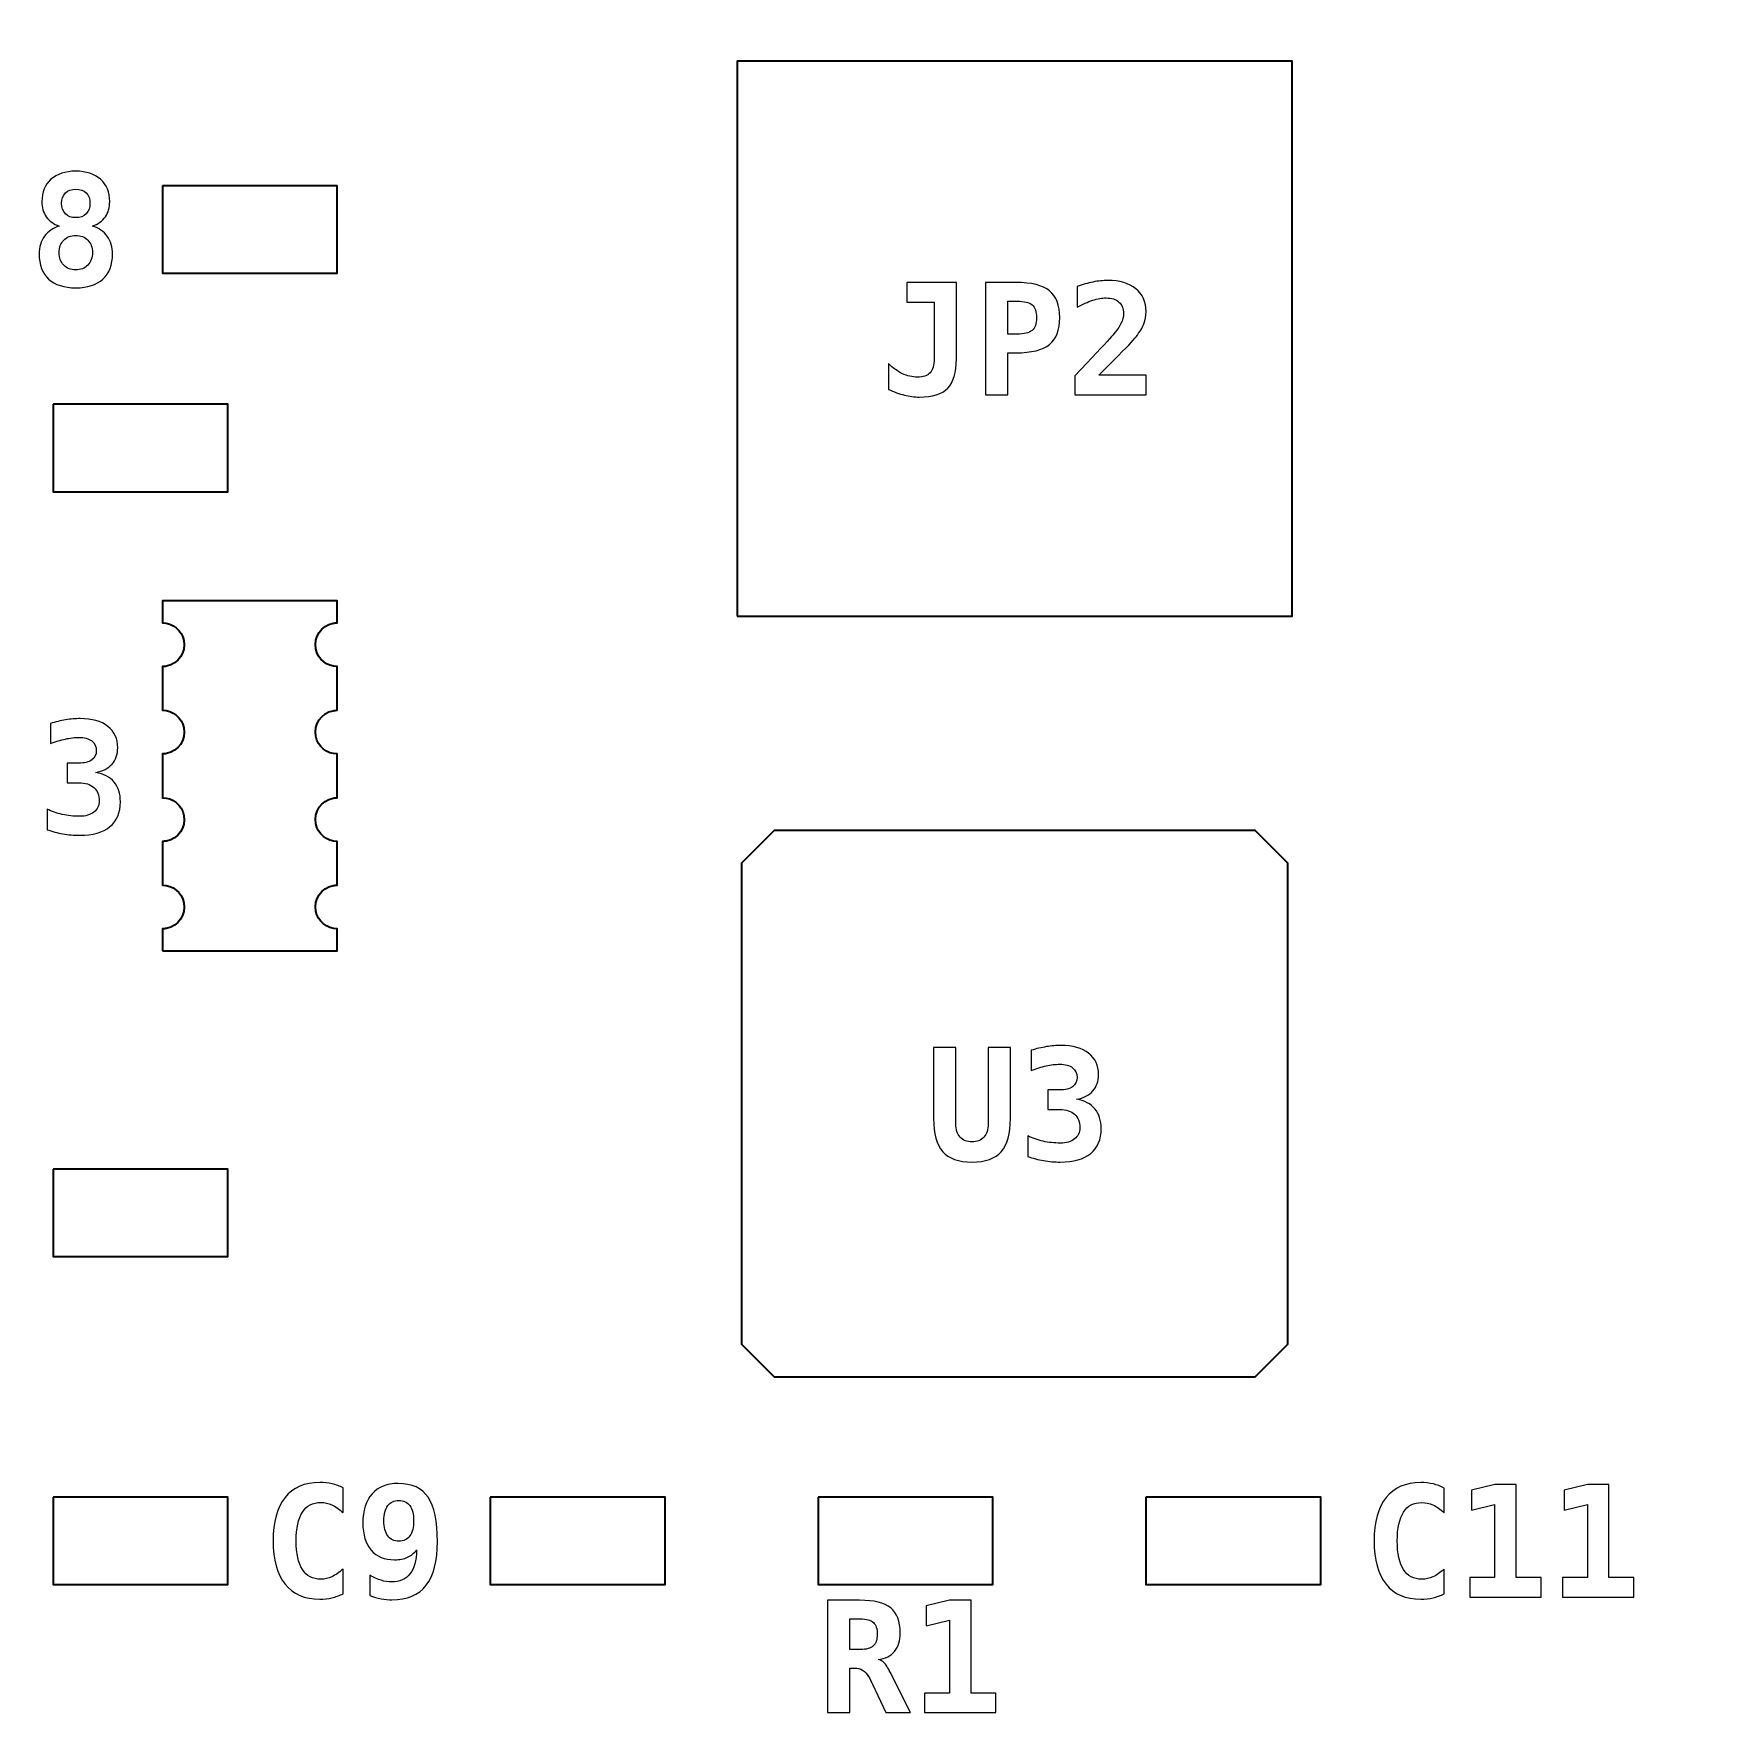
# Model space of a CAD drawing. Header units: centimetres. Extents: x -14.31 to -6.69, y -17.55 to -12.15.
# Drawn here: x -12.505 to -10.959, y -14.664 to -13.122 of the extents above; entities that cross this region are included whole.
import ezdxf

# ---------------------------------------------------------------- set-up
doc = ezdxf.new("R2010")
doc.units = ezdxf.units.CM
doc.header["$MEASUREMENT"] = 0
doc.layers.add('Layer 1', color=7, linetype='Continuous')

msp = doc.modelspace()

# ---------------------------------------------------------------- linework, layer by layer
at = {"layer": 'Layer 1', "color": 7, "lineweight": 35}
msp.add_lwpolyline([(-11.8617, -13.65547), (-11.3537, -13.65547), (-11.3537, -13.14747), (-11.8617, -13.14747), (-11.8617, -13.65547)], close=True, dxfattribs=at)
for points, knots in [([(-13.60478, -12.19155), (-13.60478, -12.19155), (-13.60478, -17.54618), (-13.60478, -17.54618), (-13.60478, -17.54618), (-13.60478, -17.54618), (-7.00326, -17.54618), (-7.00326, -17.54618), (-7.00326, -17.54618), (-7.00326, -17.54618), (-6.91925, -17.25396), (-6.91925, -17.25396), (-6.91925, -17.25396), (-6.91925, -17.25396), (-6.69233, -17.01606), (-6.69233, -17.01606), (-6.69233, -17.01606), (-6.69233, -17.01606), (-6.69233, -13.6785), (-6.69233, -13.6785), (-6.69233, -13.6785), (-6.69233, -13.6785), (-6.91782, -13.42932), (-6.91782, -13.42932), (-6.91782, -13.42932), (-6.91782, -13.42932), (-6.91782, -12.15382), (-6.91782, -12.15382), (-6.91782, -12.15382), (-6.91782, -12.15382), (-13.60478, -12.19155), (-13.60478, -12.19155)], [0, 0, 0, 0, 0.125, 0.125, 0.125, 0.125, 0.25, 0.25, 0.25, 0.25, 0.375, 0.375, 0.375, 0.375, 0.5, 0.5, 0.5, 0.5, 0.625, 0.625, 0.625, 0.625, 0.75, 0.75, 0.75, 0.75, 0.875, 0.875, 0.875, 0.875, 1, 1, 1, 1]), ([(-12.38767, -13.26148), (-12.38767, -13.26148), (-12.22767, -13.26148), (-12.22767, -13.26148), (-12.22767, -13.26148), (-12.22767, -13.26148), (-12.22767, -13.34148), (-12.22767, -13.34148), (-12.22767, -13.34148), (-12.22767, -13.34148), (-12.38767, -13.34148), (-12.38767, -13.34148), (-12.38767, -13.34148), (-12.38767, -13.34148), (-12.38767, -13.26148), (-12.38767, -13.26148)], [0, 0, 0, 0, 0.25, 0.25, 0.25, 0.25, 0.5, 0.5, 0.5, 0.5, 0.75, 0.75, 0.75, 0.75, 1, 1, 1, 1]), ([(-12.48767, -13.46144), (-12.48767, -13.46144), (-12.32767, -13.46144), (-12.32767, -13.46144), (-12.32767, -13.46144), (-12.32767, -13.46144), (-12.32767, -13.54144), (-12.32767, -13.54144), (-12.32767, -13.54144), (-12.32767, -13.54144), (-12.48767, -13.54144), (-12.48767, -13.54144), (-12.48767, -13.54144), (-12.48767, -13.54144), (-12.48767, -13.46144), (-12.48767, -13.46144)], [0, 0, 0, 0, 0.25, 0.25, 0.25, 0.25, 0.5, 0.5, 0.5, 0.5, 0.75, 0.75, 0.75, 0.75, 1, 1, 1, 1]), ([(-11.38767, -14.35144), (-11.38767, -14.35144), (-11.82767, -14.35144), (-11.82767, -14.35144), (-11.82767, -14.35144), (-11.82767, -14.35144), (-11.85767, -14.32144), (-11.85767, -14.32144), (-11.85767, -14.32144), (-11.85767, -14.32144), (-11.85767, -13.88144), (-11.85767, -13.88144), (-11.85767, -13.88144), (-11.85767, -13.88144), (-11.82767, -13.85144), (-11.82767, -13.85144), (-11.82767, -13.85144), (-11.82767, -13.85144), (-11.38767, -13.85144), (-11.38767, -13.85144), (-11.38767, -13.85144), (-11.38767, -13.85144), (-11.35767, -13.88144), (-11.35767, -13.88144), (-11.35767, -13.88144), (-11.35767, -13.88144), (-11.35767, -14.32144), (-11.35767, -14.32144), (-11.35767, -14.32144), (-11.35767, -14.32144), (-11.38767, -14.35144), (-11.38767, -14.35144)], [0, 0, 0, 0, 0.125, 0.125, 0.125, 0.125, 0.25, 0.25, 0.25, 0.25, 0.375, 0.375, 0.375, 0.375, 0.5, 0.5, 0.5, 0.5, 0.625, 0.625, 0.625, 0.625, 0.75, 0.75, 0.75, 0.75, 0.875, 0.875, 0.875, 0.875, 1, 1, 1, 1]), ([(-12.48767, -14.16144), (-12.48767, -14.16144), (-12.32767, -14.16144), (-12.32767, -14.16144), (-12.32767, -14.16144), (-12.32767, -14.16144), (-12.32767, -14.24144), (-12.32767, -14.24144), (-12.32767, -14.24144), (-12.32767, -14.24144), (-12.48767, -14.24144), (-12.48767, -14.24144), (-12.48767, -14.24144), (-12.48767, -14.24144), (-12.48767, -14.16144), (-12.48767, -14.16144)], [0, 0, 0, 0, 0.25, 0.25, 0.25, 0.25, 0.5, 0.5, 0.5, 0.5, 0.75, 0.75, 0.75, 0.75, 1, 1, 1, 1]), ([(-12.48767, -14.46148), (-12.48767, -14.46148), (-12.32767, -14.46148), (-12.32767, -14.46148), (-12.32767, -14.46148), (-12.32767, -14.46148), (-12.32767, -14.54148), (-12.32767, -14.54148), (-12.32767, -14.54148), (-12.32767, -14.54148), (-12.48767, -14.54148), (-12.48767, -14.54148), (-12.48767, -14.54148), (-12.48767, -14.54148), (-12.48767, -14.46148), (-12.48767, -14.46148)], [0, 0, 0, 0, 0.25, 0.25, 0.25, 0.25, 0.5, 0.5, 0.5, 0.5, 0.75, 0.75, 0.75, 0.75, 1, 1, 1, 1]), ([(-12.08767, -14.46148), (-12.08767, -14.46148), (-11.92767, -14.46148), (-11.92767, -14.46148), (-11.92767, -14.46148), (-11.92767, -14.46148), (-11.92767, -14.54148), (-11.92767, -14.54148), (-11.92767, -14.54148), (-11.92767, -14.54148), (-12.08767, -14.54148), (-12.08767, -14.54148), (-12.08767, -14.54148), (-12.08767, -14.54148), (-12.08767, -14.46148), (-12.08767, -14.46148)], [0, 0, 0, 0, 0.25, 0.25, 0.25, 0.25, 0.5, 0.5, 0.5, 0.5, 0.75, 0.75, 0.75, 0.75, 1, 1, 1, 1]), ([(-11.78767, -14.46144), (-11.78767, -14.46144), (-11.62767, -14.46144), (-11.62767, -14.46144), (-11.62767, -14.46144), (-11.62767, -14.46144), (-11.62767, -14.54144), (-11.62767, -14.54144), (-11.62767, -14.54144), (-11.62767, -14.54144), (-11.78767, -14.54144), (-11.78767, -14.54144), (-11.78767, -14.54144), (-11.78767, -14.54144), (-11.78767, -14.46144), (-11.78767, -14.46144)], [0, 0, 0, 0, 0.25, 0.25, 0.25, 0.25, 0.5, 0.5, 0.5, 0.5, 0.75, 0.75, 0.75, 0.75, 1, 1, 1, 1]), ([(-11.48767, -14.46148), (-11.48767, -14.46148), (-11.32767, -14.46148), (-11.32767, -14.46148), (-11.32767, -14.46148), (-11.32767, -14.46148), (-11.32767, -14.54148), (-11.32767, -14.54148), (-11.32767, -14.54148), (-11.32767, -14.54148), (-11.48767, -14.54148), (-11.48767, -14.54148), (-11.48767, -14.54148), (-11.48767, -14.54148), (-11.48767, -14.46148), (-11.48767, -14.46148)], [0, 0, 0, 0, 0.25, 0.25, 0.25, 0.25, 0.5, 0.5, 0.5, 0.5, 0.75, 0.75, 0.75, 0.75, 1, 1, 1, 1])]:
    msp.add_open_spline(points, degree=3, knots=knots, dxfattribs=at)
at = {"layer": 'Layer 1', "color": 250}
for points, knots in [([(-12.48199, -13.29833), (-12.48719, -13.29655), (-12.49114, -13.29372), (-12.49384, -13.28989), (-12.49384, -13.28989), (-12.49655, -13.28606), (-12.49791, -13.28138), (-12.49791, -13.2758), (-12.49791, -13.2758), (-12.49791, -13.26727), (-12.49513, -13.26052), (-12.48956, -13.25555), (-12.48956, -13.25555), (-12.48401, -13.25059), (-12.47646, -13.24812), (-12.46689, -13.24812), (-12.46689, -13.24812), (-12.45729, -13.24812), (-12.44972, -13.25059), (-12.44417, -13.25555), (-12.44417, -13.25555), (-12.4386, -13.26052), (-12.43582, -13.26727), (-12.43582, -13.2758), (-12.43582, -13.2758), (-12.43582, -13.28133), (-12.43716, -13.28599), (-12.43982, -13.28982), (-12.43982, -13.28982), (-12.44248, -13.29365), (-12.44636, -13.2965), (-12.45146, -13.29833), (-12.45146, -13.29833), (-12.44577, -13.30007), (-12.44132, -13.3032), (-12.4381, -13.30772), (-12.4381, -13.30772), (-12.43488, -13.31221), (-12.43328, -13.31762), (-12.43328, -13.3239), (-12.43328, -13.3239), (-12.43328, -13.33378), (-12.4362, -13.34142), (-12.44203, -13.34678), (-12.44203, -13.34678), (-12.44786, -13.35217), (-12.45617, -13.35485), (-12.46689, -13.35485), (-12.46689, -13.35485), (-12.47759, -13.35485), (-12.48587, -13.35217), (-12.4917, -13.34678), (-12.4917, -13.34678), (-12.49753, -13.34142), (-12.50045, -13.33378), (-12.50045, -13.3239), (-12.50045, -13.3239), (-12.50045, -13.31757), (-12.49883, -13.31214), (-12.49556, -13.30765), (-12.49556, -13.30765), (-12.49229, -13.30313), (-12.48777, -13.30003), (-12.48199, -13.29833)], [0, 0, 0, 0, 0.0625, 0.0625, 0.0625, 0.0625, 0.125, 0.125, 0.125, 0.125, 0.1875, 0.1875, 0.1875, 0.1875, 0.25, 0.25, 0.25, 0.25, 0.3125, 0.3125, 0.3125, 0.3125, 0.375, 0.375, 0.375, 0.375, 0.4375, 0.4375, 0.4375, 0.4375, 0.5, 0.5, 0.5, 0.5, 0.5625, 0.5625, 0.5625, 0.5625, 0.625, 0.625, 0.625, 0.625, 0.6875, 0.6875, 0.6875, 0.6875, 0.75, 0.75, 0.75, 0.75, 0.8125, 0.8125, 0.8125, 0.8125, 0.875, 0.875, 0.875, 0.875, 0.9375, 0.9375, 0.9375, 0.9375, 1, 1, 1, 1]), ([(-12.47985, -13.27747), (-12.47985, -13.2815), (-12.4787, -13.28472), (-12.47637, -13.28707), (-12.47637, -13.28707), (-12.47406, -13.28944), (-12.47089, -13.29062), (-12.46689, -13.29062), (-12.46689, -13.29062), (-12.46287, -13.29062), (-12.45967, -13.28944), (-12.45736, -13.28707), (-12.45736, -13.28707), (-12.45504, -13.28472), (-12.45388, -13.2815), (-12.45388, -13.27747), (-12.45388, -13.27747), (-12.45388, -13.27348), (-12.45504, -13.27032), (-12.45736, -13.268), (-12.45736, -13.268), (-12.45967, -13.26567), (-12.46287, -13.26452), (-12.46689, -13.26452), (-12.46689, -13.26452), (-12.47084, -13.26452), (-12.47399, -13.26569), (-12.47634, -13.26802), (-12.47634, -13.26802), (-12.47867, -13.27037), (-12.47985, -13.27352), (-12.47985, -13.27747)], [0, 0, 0, 0, 0.125, 0.125, 0.125, 0.125, 0.25, 0.25, 0.25, 0.25, 0.375, 0.375, 0.375, 0.375, 0.5, 0.5, 0.5, 0.5, 0.625, 0.625, 0.625, 0.625, 0.75, 0.75, 0.75, 0.75, 0.875, 0.875, 0.875, 0.875, 1, 1, 1, 1]), ([(-12.46689, -13.30694), (-12.47145, -13.30694), (-12.47512, -13.30838), (-12.47792, -13.31125), (-12.47792, -13.31125), (-12.48072, -13.31412), (-12.48213, -13.31793), (-12.48213, -13.32268), (-12.48213, -13.32268), (-12.48213, -13.3274), (-12.48072, -13.33121), (-12.47792, -13.33411), (-12.47792, -13.33411), (-12.47512, -13.337), (-12.47145, -13.33846), (-12.46689, -13.33846), (-12.46689, -13.33846), (-12.46235, -13.33846), (-12.45866, -13.33698), (-12.45584, -13.33404), (-12.45584, -13.33404), (-12.45301, -13.3311), (-12.4516, -13.32731), (-12.4516, -13.32268), (-12.4516, -13.32268), (-12.4516, -13.31793), (-12.45301, -13.31412), (-12.45581, -13.31125), (-12.45581, -13.31125), (-12.45861, -13.30838), (-12.4623, -13.30694), (-12.46689, -13.30694)], [0, 0, 0, 0, 0.125, 0.125, 0.125, 0.125, 0.25, 0.25, 0.25, 0.25, 0.375, 0.375, 0.375, 0.375, 0.5, 0.5, 0.5, 0.5, 0.625, 0.625, 0.625, 0.625, 0.75, 0.75, 0.75, 0.75, 0.875, 0.875, 0.875, 0.875, 1, 1, 1, 1]), ([(-11.72304, -13.44774), (-11.72304, -13.44774), (-11.72304, -13.42417), (-11.72304, -13.42417), (-11.72304, -13.42417), (-11.71909, -13.42822), (-11.71488, -13.4313), (-11.71038, -13.43341), (-11.71038, -13.43341), (-11.70592, -13.43553), (-11.7014, -13.43659), (-11.69684, -13.43659), (-11.69684, -13.43659), (-11.69152, -13.43659), (-11.68762, -13.43525), (-11.68513, -13.43259), (-11.68513, -13.43259), (-11.68266, -13.42993), (-11.68141, -13.42568), (-11.68141, -13.41982), (-11.68141, -13.41982), (-11.68141, -13.41982), (-11.68141, -13.36789), (-11.68141, -13.36789), (-11.68141, -13.36789), (-11.68141, -13.36789), (-11.70629, -13.36789), (-11.70629, -13.36789), (-11.70629, -13.36789), (-11.70629, -13.36789), (-11.70629, -13.34997), (-11.70629, -13.34997), (-11.70629, -13.34997), (-11.70629, -13.34997), (-11.66109, -13.34997), (-11.66109, -13.34997), (-11.66109, -13.34997), (-11.66109, -13.34997), (-11.66109, -13.41982), (-11.66109, -13.41982), (-11.66109, -13.41982), (-11.66109, -13.43238), (-11.66372, -13.44134), (-11.66897, -13.44675), (-11.66897, -13.44675), (-11.67424, -13.45213), (-11.68292, -13.45484), (-11.695, -13.45484), (-11.695, -13.45484), (-11.69935, -13.45484), (-11.70392, -13.45425), (-11.70867, -13.45305), (-11.70867, -13.45305), (-11.71342, -13.45185), (-11.71822, -13.45009), (-11.72304, -13.44774)], [0, 0, 0, 0, 0.0714286, 0.0714286, 0.0714286, 0.0714286, 0.1428571, 0.1428571, 0.1428571, 0.1428571, 0.2142857, 0.2142857, 0.2142857, 0.2142857, 0.2857143, 0.2857143, 0.2857143, 0.2857143, 0.3571429, 0.3571429, 0.3571429, 0.3571429, 0.4285714, 0.4285714, 0.4285714, 0.4285714, 0.5, 0.5, 0.5, 0.5, 0.5714286, 0.5714286, 0.5714286, 0.5714286, 0.6428571, 0.6428571, 0.6428571, 0.6428571, 0.7142857, 0.7142857, 0.7142857, 0.7142857, 0.7857143, 0.7857143, 0.7857143, 0.7857143, 0.8571429, 0.8571429, 0.8571429, 0.8571429, 0.9285714, 0.9285714, 0.9285714, 0.9285714, 1, 1, 1, 1]), ([(-11.63442, -13.34997), (-11.63442, -13.34997), (-11.6065, -13.34997), (-11.6065, -13.34997), (-11.6065, -13.34997), (-11.59232, -13.34997), (-11.58211, -13.35249), (-11.57588, -13.35754), (-11.57588, -13.35754), (-11.56965, -13.3626), (-11.56654, -13.37081), (-11.56654, -13.38214), (-11.56654, -13.38214), (-11.56654, -13.39348), (-11.56965, -13.40169), (-11.57588, -13.40674), (-11.57588, -13.40674), (-11.58211, -13.4118), (-11.59232, -13.41432), (-11.6065, -13.41432), (-11.6065, -13.41432), (-11.6065, -13.41432), (-11.6141, -13.41432), (-11.6141, -13.41432), (-11.6141, -13.41432), (-11.6141, -13.41432), (-11.6141, -13.45284), (-11.6141, -13.45284), (-11.6141, -13.45284), (-11.6141, -13.45284), (-11.63442, -13.45284), (-11.63442, -13.45284), (-11.63442, -13.45284), (-11.63442, -13.45284), (-11.63442, -13.34997), (-11.63442, -13.34997)], [0, 0, 0, 0, 0.1111111, 0.1111111, 0.1111111, 0.1111111, 0.2222222, 0.2222222, 0.2222222, 0.2222222, 0.3333333, 0.3333333, 0.3333333, 0.3333333, 0.4444444, 0.4444444, 0.4444444, 0.4444444, 0.5555556, 0.5555556, 0.5555556, 0.5555556, 0.6666667, 0.6666667, 0.6666667, 0.6666667, 0.7777778, 0.7777778, 0.7777778, 0.7777778, 0.8888889, 0.8888889, 0.8888889, 0.8888889, 1, 1, 1, 1]), ([(-11.53075, -13.43492), (-11.53075, -13.43492), (-11.4874, -13.43492), (-11.4874, -13.43492), (-11.4874, -13.43492), (-11.4874, -13.43492), (-11.4874, -13.45284), (-11.4874, -13.45284), (-11.4874, -13.45284), (-11.4874, -13.45284), (-11.55271, -13.45284), (-11.55271, -13.45284), (-11.55271, -13.45284), (-11.55271, -13.45284), (-11.55271, -13.43546), (-11.55271, -13.43546), (-11.55271, -13.43546), (-11.55271, -13.43546), (-11.54168, -13.42377), (-11.54168, -13.42377), (-11.54168, -13.42377), (-11.52861, -13.40985), (-11.52066, -13.40129), (-11.51786, -13.39807), (-11.51786, -13.39807), (-11.51443, -13.39411), (-11.51193, -13.39061), (-11.51043, -13.38755), (-11.51043, -13.38755), (-11.5089, -13.3845), (-11.50815, -13.38149), (-11.50815, -13.3785), (-11.50815, -13.3785), (-11.50815, -13.37391), (-11.50953, -13.37036), (-11.51231, -13.36787), (-11.51231, -13.36787), (-11.51508, -13.36535), (-11.51904, -13.36411), (-11.52412, -13.36411), (-11.52412, -13.36411), (-11.52776, -13.36411), (-11.53183, -13.36483), (-11.53635, -13.36627), (-11.53635, -13.36627), (-11.54088, -13.36773), (-11.54559, -13.36982), (-11.5505, -13.37257), (-11.5505, -13.37257), (-11.5505, -13.37257), (-11.5505, -13.35362), (-11.5505, -13.35362), (-11.5505, -13.35362), (-11.54559, -13.35183), (-11.54079, -13.35046), (-11.53606, -13.34952), (-11.53606, -13.34952), (-11.53136, -13.34858), (-11.52684, -13.34811), (-11.52254, -13.34811), (-11.52254, -13.34811), (-11.51165, -13.34811), (-11.50309, -13.35065), (-11.49688, -13.35573), (-11.49688, -13.35573), (-11.49065, -13.36079), (-11.48755, -13.36773), (-11.48755, -13.3765), (-11.48755, -13.3765), (-11.48755, -13.38054), (-11.48823, -13.38433), (-11.48957, -13.38786), (-11.48957, -13.38786), (-11.49093, -13.39141), (-11.49326, -13.39534), (-11.49658, -13.39964), (-11.49658, -13.39964), (-11.499, -13.40277), (-11.50568, -13.4098), (-11.51661, -13.42074), (-11.51661, -13.42074), (-11.52254, -13.42664), (-11.52724, -13.43139), (-11.53075, -13.43492)], [0, 0, 0, 0, 0.047619, 0.047619, 0.047619, 0.047619, 0.0952381, 0.0952381, 0.0952381, 0.0952381, 0.1428571, 0.1428571, 0.1428571, 0.1428571, 0.1904762, 0.1904762, 0.1904762, 0.1904762, 0.2380952, 0.2380952, 0.2380952, 0.2380952, 0.2857143, 0.2857143, 0.2857143, 0.2857143, 0.3333333, 0.3333333, 0.3333333, 0.3333333, 0.3809524, 0.3809524, 0.3809524, 0.3809524, 0.4285714, 0.4285714, 0.4285714, 0.4285714, 0.4761905, 0.4761905, 0.4761905, 0.4761905, 0.5238095, 0.5238095, 0.5238095, 0.5238095, 0.5714286, 0.5714286, 0.5714286, 0.5714286, 0.6190476, 0.6190476, 0.6190476, 0.6190476, 0.6666667, 0.6666667, 0.6666667, 0.6666667, 0.7142857, 0.7142857, 0.7142857, 0.7142857, 0.7619048, 0.7619048, 0.7619048, 0.7619048, 0.8095238, 0.8095238, 0.8095238, 0.8095238, 0.8571429, 0.8571429, 0.8571429, 0.8571429, 0.9047619, 0.9047619, 0.9047619, 0.9047619, 0.952381, 0.952381, 0.952381, 0.952381, 1, 1, 1, 1]), ([(-11.6141, -13.36707), (-11.6141, -13.36707), (-11.6141, -13.39722), (-11.6141, -13.39722), (-11.6141, -13.39722), (-11.6141, -13.39722), (-11.60575, -13.39722), (-11.60575, -13.39722), (-11.60575, -13.39722), (-11.59909, -13.39722), (-11.59441, -13.39609), (-11.59173, -13.39386), (-11.59173, -13.39386), (-11.58903, -13.3916), (-11.58769, -13.38769), (-11.58769, -13.38214), (-11.58769, -13.38214), (-11.58769, -13.37659), (-11.58903, -13.37269), (-11.59173, -13.37043), (-11.59173, -13.37043), (-11.59441, -13.3682), (-11.59909, -13.36707), (-11.60575, -13.36707), (-11.60575, -13.36707), (-11.60575, -13.36707), (-11.6141, -13.36707), (-11.6141, -13.36707)], [0, 0, 0, 0, 0.1428571, 0.1428571, 0.1428571, 0.1428571, 0.2857143, 0.2857143, 0.2857143, 0.2857143, 0.4285714, 0.4285714, 0.4285714, 0.4285714, 0.5714286, 0.5714286, 0.5714286, 0.5714286, 0.7142857, 0.7142857, 0.7142857, 0.7142857, 0.8571429, 0.8571429, 0.8571429, 0.8571429, 1, 1, 1, 1]), ([(-12.464, -13.80778), (-12.464, -13.80778), (-12.47489, -13.80778), (-12.47489, -13.80778), (-12.47489, -13.80778), (-12.47489, -13.80778), (-12.47489, -13.78986), (-12.47489, -13.78986), (-12.47489, -13.78986), (-12.47489, -13.78986), (-12.464, -13.78986), (-12.464, -13.78986), (-12.464, -13.78986), (-12.45897, -13.78986), (-12.45504, -13.78888), (-12.45227, -13.78688), (-12.45227, -13.78688), (-12.44949, -13.78488), (-12.4481, -13.78206), (-12.4481, -13.77843), (-12.4481, -13.77843), (-12.4481, -13.77462), (-12.44949, -13.77164), (-12.45227, -13.7695), (-12.45227, -13.7695), (-12.45504, -13.76736), (-12.45897, -13.7663), (-12.464, -13.7663), (-12.464, -13.7663), (-12.46786, -13.7663), (-12.472, -13.76679), (-12.4764, -13.76776), (-12.4764, -13.76776), (-12.48082, -13.76872), (-12.48538, -13.77013), (-12.49011, -13.77197), (-12.49011, -13.77197), (-12.49011, -13.77197), (-12.49011, -13.7535), (-12.49011, -13.7535), (-12.49011, -13.7535), (-12.48538, -13.75207), (-12.48072, -13.75099), (-12.47614, -13.75021), (-12.47614, -13.75021), (-12.47153, -13.74946), (-12.46713, -13.74908), (-12.4629, -13.74908), (-12.4629, -13.74908), (-12.45206, -13.74908), (-12.44361, -13.75146), (-12.43757, -13.75619), (-12.43757, -13.75619), (-12.4315, -13.76091), (-12.42847, -13.76743), (-12.42847, -13.77575), (-12.42847, -13.77575), (-12.42847, -13.78184), (-12.43021, -13.78685), (-12.43371, -13.79073), (-12.43371, -13.79073), (-12.43719, -13.79461), (-12.44218, -13.79715), (-12.44865, -13.79833), (-12.44865, -13.79833), (-12.44131, -13.79962), (-12.43569, -13.80256), (-12.43183, -13.80713), (-12.43183, -13.80713), (-12.42797, -13.81169), (-12.42604, -13.81771), (-12.42604, -13.82514), (-12.42604, -13.82514), (-12.42604, -13.83511), (-12.42924, -13.84271), (-12.43562, -13.84795), (-12.43562, -13.84795), (-12.44201, -13.8532), (-12.45128, -13.85581), (-12.46346, -13.85581), (-12.46346, -13.85581), (-12.46864, -13.85581), (-12.47374, -13.85536), (-12.47877, -13.85449), (-12.47877, -13.85449), (-12.4838, -13.85362), (-12.48863, -13.85235), (-12.49321, -13.85071), (-12.49321, -13.85071), (-12.49321, -13.85071), (-12.49321, -13.83182), (-12.49321, -13.83182), (-12.49321, -13.83182), (-12.48888, -13.83398), (-12.48423, -13.83563), (-12.47922, -13.83676), (-12.47922, -13.83676), (-12.47423, -13.83789), (-12.46896, -13.83845), (-12.46346, -13.83845), (-12.46346, -13.83845), (-12.45793, -13.83845), (-12.45358, -13.83718), (-12.45036, -13.83462), (-12.45036, -13.83462), (-12.44714, -13.83208), (-12.44554, -13.82865), (-12.44554, -13.82432), (-12.44554, -13.82432), (-12.44554, -13.81905), (-12.44714, -13.81496), (-12.45036, -13.81209), (-12.45036, -13.81209), (-12.45358, -13.80922), (-12.45812, -13.80778), (-12.464, -13.80778)], [0, 0, 0, 0, 0.0344828, 0.0344828, 0.0344828, 0.0344828, 0.0689655, 0.0689655, 0.0689655, 0.0689655, 0.1034483, 0.1034483, 0.1034483, 0.1034483, 0.137931, 0.137931, 0.137931, 0.137931, 0.1724138, 0.1724138, 0.1724138, 0.1724138, 0.2068966, 0.2068966, 0.2068966, 0.2068966, 0.2413793, 0.2413793, 0.2413793, 0.2413793, 0.2758621, 0.2758621, 0.2758621, 0.2758621, 0.3103448, 0.3103448, 0.3103448, 0.3103448, 0.3448276, 0.3448276, 0.3448276, 0.3448276, 0.3793103, 0.3793103, 0.3793103, 0.3793103, 0.4137931, 0.4137931, 0.4137931, 0.4137931, 0.4482759, 0.4482759, 0.4482759, 0.4482759, 0.4827586, 0.4827586, 0.4827586, 0.4827586, 0.5172414, 0.5172414, 0.5172414, 0.5172414, 0.5517241, 0.5517241, 0.5517241, 0.5517241, 0.5862069, 0.5862069, 0.5862069, 0.5862069, 0.6206897, 0.6206897, 0.6206897, 0.6206897, 0.6551724, 0.6551724, 0.6551724, 0.6551724, 0.6896552, 0.6896552, 0.6896552, 0.6896552, 0.7241379, 0.7241379, 0.7241379, 0.7241379, 0.7586207, 0.7586207, 0.7586207, 0.7586207, 0.7931034, 0.7931034, 0.7931034, 0.7931034, 0.8275862, 0.8275862, 0.8275862, 0.8275862, 0.862069, 0.862069, 0.862069, 0.862069, 0.8965517, 0.8965517, 0.8965517, 0.8965517, 0.9310345, 0.9310345, 0.9310345, 0.9310345, 0.9655172, 0.9655172, 0.9655172, 0.9655172, 1, 1, 1, 1]), ([(-11.68195, -14.11492), (-11.68195, -14.11492), (-11.68195, -14.05001), (-11.68195, -14.05001), (-11.68195, -14.05001), (-11.68195, -14.05001), (-11.66163, -14.05001), (-11.66163, -14.05001), (-11.66163, -14.05001), (-11.66163, -14.05001), (-11.66163, -14.12002), (-11.66163, -14.12002), (-11.66163, -14.12002), (-11.66163, -14.12518), (-11.66031, -14.1292), (-11.6577, -14.13211), (-11.6577, -14.13211), (-11.65509, -14.13503), (-11.65144, -14.13649), (-11.64681, -14.13649), (-11.64681, -14.13649), (-11.64218, -14.13649), (-11.63853, -14.13503), (-11.63592, -14.13211), (-11.63592, -14.13211), (-11.63331, -14.1292), (-11.63199, -14.12518), (-11.63199, -14.12002), (-11.63199, -14.12002), (-11.63199, -14.12002), (-11.63199, -14.05001), (-11.63199, -14.05001), (-11.63199, -14.05001), (-11.63199, -14.05001), (-11.61167, -14.05001), (-11.61167, -14.05001), (-11.61167, -14.05001), (-11.61167, -14.05001), (-11.61167, -14.11492), (-11.61167, -14.11492), (-11.61167, -14.11492), (-11.61167, -14.12889), (-11.61445, -14.13903), (-11.62, -14.14538), (-11.62, -14.14538), (-11.62557, -14.1517), (-11.63451, -14.15488), (-11.64681, -14.15488), (-11.64681, -14.15488), (-11.65906, -14.15488), (-11.668, -14.1517), (-11.67357, -14.14538), (-11.67357, -14.14538), (-11.67915, -14.13903), (-11.68195, -14.12889), (-11.68195, -14.11492)], [0, 0, 0, 0, 0.0714286, 0.0714286, 0.0714286, 0.0714286, 0.1428571, 0.1428571, 0.1428571, 0.1428571, 0.2142857, 0.2142857, 0.2142857, 0.2142857, 0.2857143, 0.2857143, 0.2857143, 0.2857143, 0.3571429, 0.3571429, 0.3571429, 0.3571429, 0.4285714, 0.4285714, 0.4285714, 0.4285714, 0.5, 0.5, 0.5, 0.5, 0.5714286, 0.5714286, 0.5714286, 0.5714286, 0.6428571, 0.6428571, 0.6428571, 0.6428571, 0.7142857, 0.7142857, 0.7142857, 0.7142857, 0.7857143, 0.7857143, 0.7857143, 0.7857143, 0.8571429, 0.8571429, 0.8571429, 0.8571429, 0.9285714, 0.9285714, 0.9285714, 0.9285714, 1, 1, 1, 1]), ([(-11.56649, -14.10685), (-11.56649, -14.10685), (-11.57738, -14.10685), (-11.57738, -14.10685), (-11.57738, -14.10685), (-11.57738, -14.10685), (-11.57738, -14.08893), (-11.57738, -14.08893), (-11.57738, -14.08893), (-11.57738, -14.08893), (-11.56649, -14.08893), (-11.56649, -14.08893), (-11.56649, -14.08893), (-11.56146, -14.08893), (-11.55753, -14.08795), (-11.55476, -14.08595), (-11.55476, -14.08595), (-11.55198, -14.08395), (-11.55059, -14.08113), (-11.55059, -14.0775), (-11.55059, -14.0775), (-11.55059, -14.07369), (-11.55198, -14.07071), (-11.55476, -14.06857), (-11.55476, -14.06857), (-11.55753, -14.06643), (-11.56146, -14.06537), (-11.56649, -14.06537), (-11.56649, -14.06537), (-11.57035, -14.06537), (-11.57449, -14.06586), (-11.57889, -14.06683), (-11.57889, -14.06683), (-11.58331, -14.06779), (-11.58787, -14.0692), (-11.5926, -14.07104), (-11.5926, -14.07104), (-11.5926, -14.07104), (-11.5926, -14.05257), (-11.5926, -14.05257), (-11.5926, -14.05257), (-11.58787, -14.05114), (-11.58321, -14.05006), (-11.57863, -14.04928), (-11.57863, -14.04928), (-11.57402, -14.04853), (-11.56962, -14.04815), (-11.56539, -14.04815), (-11.56539, -14.04815), (-11.55455, -14.04815), (-11.5461, -14.05053), (-11.54006, -14.05526), (-11.54006, -14.05526), (-11.53399, -14.05998), (-11.53096, -14.0665), (-11.53096, -14.07482), (-11.53096, -14.07482), (-11.53096, -14.08091), (-11.5327, -14.08592), (-11.5362, -14.0898), (-11.5362, -14.0898), (-11.53968, -14.09368), (-11.54467, -14.09622), (-11.55114, -14.0974), (-11.55114, -14.0974), (-11.5438, -14.09869), (-11.53818, -14.10163), (-11.53432, -14.1062), (-11.53432, -14.1062), (-11.53046, -14.11076), (-11.52853, -14.11678), (-11.52853, -14.12421), (-11.52853, -14.12421), (-11.52853, -14.13418), (-11.53173, -14.14178), (-11.53811, -14.14702), (-11.53811, -14.14702), (-11.5445, -14.15227), (-11.55377, -14.15488), (-11.56595, -14.15488), (-11.56595, -14.15488), (-11.57113, -14.15488), (-11.57623, -14.15443), (-11.58126, -14.15356), (-11.58126, -14.15356), (-11.58629, -14.15269), (-11.59112, -14.15142), (-11.5957, -14.14978), (-11.5957, -14.14978), (-11.5957, -14.14978), (-11.5957, -14.13089), (-11.5957, -14.13089), (-11.5957, -14.13089), (-11.59137, -14.13305), (-11.58672, -14.1347), (-11.58171, -14.13583), (-11.58171, -14.13583), (-11.57672, -14.13696), (-11.57145, -14.13752), (-11.56595, -14.13752), (-11.56595, -14.13752), (-11.56042, -14.13752), (-11.55607, -14.13625), (-11.55285, -14.13369), (-11.55285, -14.13369), (-11.54963, -14.13115), (-11.54803, -14.12772), (-11.54803, -14.12339), (-11.54803, -14.12339), (-11.54803, -14.11812), (-11.54963, -14.11403), (-11.55285, -14.11116), (-11.55285, -14.11116), (-11.55607, -14.10829), (-11.56061, -14.10685), (-11.56649, -14.10685)], [0, 0, 0, 0, 0.0344828, 0.0344828, 0.0344828, 0.0344828, 0.0689655, 0.0689655, 0.0689655, 0.0689655, 0.1034483, 0.1034483, 0.1034483, 0.1034483, 0.137931, 0.137931, 0.137931, 0.137931, 0.1724138, 0.1724138, 0.1724138, 0.1724138, 0.2068966, 0.2068966, 0.2068966, 0.2068966, 0.2413793, 0.2413793, 0.2413793, 0.2413793, 0.2758621, 0.2758621, 0.2758621, 0.2758621, 0.3103448, 0.3103448, 0.3103448, 0.3103448, 0.3448276, 0.3448276, 0.3448276, 0.3448276, 0.3793103, 0.3793103, 0.3793103, 0.3793103, 0.4137931, 0.4137931, 0.4137931, 0.4137931, 0.4482759, 0.4482759, 0.4482759, 0.4482759, 0.4827586, 0.4827586, 0.4827586, 0.4827586, 0.5172414, 0.5172414, 0.5172414, 0.5172414, 0.5517241, 0.5517241, 0.5517241, 0.5517241, 0.5862069, 0.5862069, 0.5862069, 0.5862069, 0.6206897, 0.6206897, 0.6206897, 0.6206897, 0.6551724, 0.6551724, 0.6551724, 0.6551724, 0.6896552, 0.6896552, 0.6896552, 0.6896552, 0.7241379, 0.7241379, 0.7241379, 0.7241379, 0.7586207, 0.7586207, 0.7586207, 0.7586207, 0.7931034, 0.7931034, 0.7931034, 0.7931034, 0.8275862, 0.8275862, 0.8275862, 0.8275862, 0.862069, 0.862069, 0.862069, 0.862069, 0.8965517, 0.8965517, 0.8965517, 0.8965517, 0.9310345, 0.9310345, 0.9310345, 0.9310345, 0.9655172, 0.9655172, 0.9655172, 0.9655172, 1, 1, 1, 1]), ([(-12.2223, -14.54989), (-12.22552, -14.55153), (-12.22888, -14.55278), (-12.23243, -14.5536), (-12.23243, -14.5536), (-12.23596, -14.55443), (-12.23968, -14.55485), (-12.24358, -14.55485), (-12.24358, -14.55485), (-12.25746, -14.55485), (-12.26806, -14.55029), (-12.27535, -14.54114), (-12.27535, -14.54114), (-12.28267, -14.53199), (-12.28631, -14.5188), (-12.28631, -14.50151), (-12.28631, -14.50151), (-12.28631, -14.4842), (-12.28267, -14.47098), (-12.27535, -14.46183), (-12.27535, -14.46183), (-12.26806, -14.45269), (-12.25746, -14.44812), (-12.24358, -14.44812), (-12.24358, -14.44812), (-12.23968, -14.44812), (-12.23594, -14.44855), (-12.23236, -14.44937), (-12.23236, -14.44937), (-12.22876, -14.45019), (-12.22543, -14.45144), (-12.2223, -14.45309), (-12.2223, -14.45309), (-12.2223, -14.45309), (-12.2223, -14.47569), (-12.2223, -14.47569), (-12.2223, -14.47569), (-12.22578, -14.47246), (-12.22919, -14.47011), (-12.23246, -14.46861), (-12.23246, -14.46861), (-12.23575, -14.46713), (-12.23914, -14.46637), (-12.24264, -14.46637), (-12.24264, -14.46637), (-12.25007, -14.46637), (-12.25569, -14.46934), (-12.25948, -14.47524), (-12.25948, -14.47524), (-12.26327, -14.48114), (-12.26517, -14.48989), (-12.26517, -14.50151), (-12.26517, -14.50151), (-12.26517, -14.5131), (-12.26327, -14.52183), (-12.25948, -14.52773), (-12.25948, -14.52773), (-12.25569, -14.53364), (-12.25007, -14.5366), (-12.24264, -14.5366), (-12.24264, -14.5366), (-12.23914, -14.5366), (-12.23575, -14.53585), (-12.23246, -14.53436), (-12.23246, -14.53436), (-12.22919, -14.53286), (-12.22578, -14.53051), (-12.2223, -14.52729), (-12.2223, -14.52729), (-12.2223, -14.52729), (-12.2223, -14.54989), (-12.2223, -14.54989)], [0, 0, 0, 0, 0.0555556, 0.0555556, 0.0555556, 0.0555556, 0.1111111, 0.1111111, 0.1111111, 0.1111111, 0.1666667, 0.1666667, 0.1666667, 0.1666667, 0.2222222, 0.2222222, 0.2222222, 0.2222222, 0.2777778, 0.2777778, 0.2777778, 0.2777778, 0.3333333, 0.3333333, 0.3333333, 0.3333333, 0.3888889, 0.3888889, 0.3888889, 0.3888889, 0.4444444, 0.4444444, 0.4444444, 0.4444444, 0.5, 0.5, 0.5, 0.5, 0.5555556, 0.5555556, 0.5555556, 0.5555556, 0.6111111, 0.6111111, 0.6111111, 0.6111111, 0.6666667, 0.6666667, 0.6666667, 0.6666667, 0.7222222, 0.7222222, 0.7222222, 0.7222222, 0.7777778, 0.7777778, 0.7777778, 0.7777778, 0.8333333, 0.8333333, 0.8333333, 0.8333333, 0.8888889, 0.8888889, 0.8888889, 0.8888889, 0.9444444, 0.9444444, 0.9444444, 0.9444444, 1, 1, 1, 1]), ([(-12.19784, -14.55146), (-12.19784, -14.55146), (-12.19784, -14.53293), (-12.19784, -14.53293), (-12.19784, -14.53293), (-12.19421, -14.53505), (-12.19073, -14.5366), (-12.18739, -14.53761), (-12.18739, -14.53761), (-12.18408, -14.53862), (-12.18088, -14.53914), (-12.1778, -14.53914), (-12.1778, -14.53914), (-12.17051, -14.53914), (-12.16493, -14.53669), (-12.1611, -14.5318), (-12.1611, -14.5318), (-12.15727, -14.52691), (-12.15524, -14.5196), (-12.15501, -14.50986), (-12.15501, -14.50986), (-12.15717, -14.51285), (-12.15993, -14.51508), (-12.16326, -14.51658), (-12.16326, -14.51658), (-12.16663, -14.51807), (-12.1706, -14.51882), (-12.17519, -14.51882), (-12.17519, -14.51882), (-12.18443, -14.51882), (-12.19156, -14.51588), (-12.19661, -14.51002), (-12.19661, -14.51002), (-12.20167, -14.50417), (-12.20419, -14.49587), (-12.20419, -14.48512), (-12.20419, -14.48512), (-12.20419, -14.47364), (-12.20136, -14.46475), (-12.19572, -14.45845), (-12.19572, -14.45845), (-12.19005, -14.45217), (-12.18208, -14.44902), (-12.17173, -14.44902), (-12.17173, -14.44902), (-12.1592, -14.44902), (-12.15009, -14.4532), (-12.14443, -14.4616), (-12.14443, -14.4616), (-12.13876, -14.46997), (-12.13591, -14.48352), (-12.13591, -14.50222), (-12.13591, -14.50222), (-12.13591, -14.51997), (-12.13937, -14.53331), (-12.14631, -14.5422), (-12.14631, -14.5422), (-12.15325, -14.55109), (-12.16364, -14.55553), (-12.17752, -14.55553), (-12.17752, -14.55553), (-12.18074, -14.55553), (-12.18405, -14.55518), (-12.18747, -14.5545), (-12.18747, -14.5545), (-12.1909, -14.55381), (-12.19436, -14.5528), (-12.19784, -14.55146)], [0, 0, 0, 0, 0.0588235, 0.0588235, 0.0588235, 0.0588235, 0.1176471, 0.1176471, 0.1176471, 0.1176471, 0.1764706, 0.1764706, 0.1764706, 0.1764706, 0.2352941, 0.2352941, 0.2352941, 0.2352941, 0.2941176, 0.2941176, 0.2941176, 0.2941176, 0.3529412, 0.3529412, 0.3529412, 0.3529412, 0.4117647, 0.4117647, 0.4117647, 0.4117647, 0.4705882, 0.4705882, 0.4705882, 0.4705882, 0.5294118, 0.5294118, 0.5294118, 0.5294118, 0.5882353, 0.5882353, 0.5882353, 0.5882353, 0.6470588, 0.6470588, 0.6470588, 0.6470588, 0.7058824, 0.7058824, 0.7058824, 0.7058824, 0.7647059, 0.7647059, 0.7647059, 0.7647059, 0.8235294, 0.8235294, 0.8235294, 0.8235294, 0.8823529, 0.8823529, 0.8823529, 0.8823529, 0.9411765, 0.9411765, 0.9411765, 0.9411765, 1, 1, 1, 1]), ([(-11.21478, -14.54996), (-11.218, -14.5516), (-11.22136, -14.55285), (-11.22491, -14.55367), (-11.22491, -14.55367), (-11.22844, -14.5545), (-11.23216, -14.55492), (-11.23606, -14.55492), (-11.23606, -14.55492), (-11.24994, -14.55492), (-11.26054, -14.55036), (-11.26783, -14.54121), (-11.26783, -14.54121), (-11.27515, -14.53206), (-11.27879, -14.51887), (-11.27879, -14.50158), (-11.27879, -14.50158), (-11.27879, -14.48427), (-11.27515, -14.47105), (-11.26783, -14.4619), (-11.26783, -14.4619), (-11.26054, -14.45276), (-11.24994, -14.44819), (-11.23606, -14.44819), (-11.23606, -14.44819), (-11.23216, -14.44819), (-11.22842, -14.44862), (-11.22484, -14.44944), (-11.22484, -14.44944), (-11.22124, -14.45026), (-11.21791, -14.45151), (-11.21478, -14.45316), (-11.21478, -14.45316), (-11.21478, -14.45316), (-11.21478, -14.47576), (-11.21478, -14.47576), (-11.21478, -14.47576), (-11.21826, -14.47253), (-11.22167, -14.47018), (-11.22494, -14.46868), (-11.22494, -14.46868), (-11.22823, -14.4672), (-11.23162, -14.46644), (-11.23512, -14.46644), (-11.23512, -14.46644), (-11.24255, -14.46644), (-11.24817, -14.46941), (-11.25196, -14.47531), (-11.25196, -14.47531), (-11.25575, -14.48121), (-11.25765, -14.48996), (-11.25765, -14.50158), (-11.25765, -14.50158), (-11.25765, -14.51317), (-11.25575, -14.5219), (-11.25196, -14.5278), (-11.25196, -14.5278), (-11.24817, -14.53371), (-11.24255, -14.53667), (-11.23512, -14.53667), (-11.23512, -14.53667), (-11.23162, -14.53667), (-11.22823, -14.53592), (-11.22494, -14.53443), (-11.22494, -14.53443), (-11.22167, -14.53293), (-11.21826, -14.53058), (-11.21478, -14.52736), (-11.21478, -14.52736), (-11.21478, -14.52736), (-11.21478, -14.54996), (-11.21478, -14.54996)], [0, 0, 0, 0, 0.0555556, 0.0555556, 0.0555556, 0.0555556, 0.1111111, 0.1111111, 0.1111111, 0.1111111, 0.1666667, 0.1666667, 0.1666667, 0.1666667, 0.2222222, 0.2222222, 0.2222222, 0.2222222, 0.2777778, 0.2777778, 0.2777778, 0.2777778, 0.3333333, 0.3333333, 0.3333333, 0.3333333, 0.3888889, 0.3888889, 0.3888889, 0.3888889, 0.4444444, 0.4444444, 0.4444444, 0.4444444, 0.5, 0.5, 0.5, 0.5, 0.5555556, 0.5555556, 0.5555556, 0.5555556, 0.6111111, 0.6111111, 0.6111111, 0.6111111, 0.6666667, 0.6666667, 0.6666667, 0.6666667, 0.7222222, 0.7222222, 0.7222222, 0.7222222, 0.7777778, 0.7777778, 0.7777778, 0.7777778, 0.8333333, 0.8333333, 0.8333333, 0.8333333, 0.8888889, 0.8888889, 0.8888889, 0.8888889, 0.9444444, 0.9444444, 0.9444444, 0.9444444, 1, 1, 1, 1]), ([(-11.19135, -14.535), (-11.19135, -14.535), (-11.16861, -14.535), (-11.16861, -14.535), (-11.16861, -14.535), (-11.16861, -14.535), (-11.16861, -14.46823), (-11.16861, -14.46823), (-11.16861, -14.46823), (-11.16861, -14.46823), (-11.18975, -14.47348), (-11.18975, -14.47348), (-11.18975, -14.47348), (-11.18975, -14.47348), (-11.18975, -14.45515), (-11.18975, -14.45515), (-11.18975, -14.45515), (-11.18975, -14.45515), (-11.16847, -14.45005), (-11.16847, -14.45005), (-11.16847, -14.45005), (-11.16847, -14.45005), (-11.14883, -14.45005), (-11.14883, -14.45005), (-11.14883, -14.45005), (-11.14883, -14.45005), (-11.14883, -14.535), (-11.14883, -14.535), (-11.14883, -14.535), (-11.14883, -14.535), (-11.12609, -14.535), (-11.12609, -14.535), (-11.12609, -14.535), (-11.12609, -14.535), (-11.12609, -14.55292), (-11.12609, -14.55292), (-11.12609, -14.55292), (-11.12609, -14.55292), (-11.19135, -14.55292), (-11.19135, -14.55292), (-11.19135, -14.55292), (-11.19135, -14.55292), (-11.19135, -14.535), (-11.19135, -14.535)], [0, 0, 0, 0, 0.0909091, 0.0909091, 0.0909091, 0.0909091, 0.1818182, 0.1818182, 0.1818182, 0.1818182, 0.2727273, 0.2727273, 0.2727273, 0.2727273, 0.3636364, 0.3636364, 0.3636364, 0.3636364, 0.4545455, 0.4545455, 0.4545455, 0.4545455, 0.5454545, 0.5454545, 0.5454545, 0.5454545, 0.6363636, 0.6363636, 0.6363636, 0.6363636, 0.7272727, 0.7272727, 0.7272727, 0.7272727, 0.8181818, 0.8181818, 0.8181818, 0.8181818, 0.9090909, 0.9090909, 0.9090909, 0.9090909, 1, 1, 1, 1]), ([(-11.1064, -14.535), (-11.1064, -14.535), (-11.08366, -14.535), (-11.08366, -14.535), (-11.08366, -14.535), (-11.08366, -14.535), (-11.08366, -14.46823), (-11.08366, -14.46823), (-11.08366, -14.46823), (-11.08366, -14.46823), (-11.1048, -14.47348), (-11.1048, -14.47348), (-11.1048, -14.47348), (-11.1048, -14.47348), (-11.1048, -14.45515), (-11.1048, -14.45515), (-11.1048, -14.45515), (-11.1048, -14.45515), (-11.08352, -14.45005), (-11.08352, -14.45005), (-11.08352, -14.45005), (-11.08352, -14.45005), (-11.06388, -14.45005), (-11.06388, -14.45005), (-11.06388, -14.45005), (-11.06388, -14.45005), (-11.06388, -14.535), (-11.06388, -14.535), (-11.06388, -14.535), (-11.06388, -14.535), (-11.04114, -14.535), (-11.04114, -14.535), (-11.04114, -14.535), (-11.04114, -14.535), (-11.04114, -14.55292), (-11.04114, -14.55292), (-11.04114, -14.55292), (-11.04114, -14.55292), (-11.1064, -14.55292), (-11.1064, -14.55292), (-11.1064, -14.55292), (-11.1064, -14.55292), (-11.1064, -14.535), (-11.1064, -14.535)], [0, 0, 0, 0, 0.0909091, 0.0909091, 0.0909091, 0.0909091, 0.1818182, 0.1818182, 0.1818182, 0.1818182, 0.2727273, 0.2727273, 0.2727273, 0.2727273, 0.3636364, 0.3636364, 0.3636364, 0.3636364, 0.4545455, 0.4545455, 0.4545455, 0.4545455, 0.5454545, 0.5454545, 0.5454545, 0.5454545, 0.6363636, 0.6363636, 0.6363636, 0.6363636, 0.7272727, 0.7272727, 0.7272727, 0.7272727, 0.8181818, 0.8181818, 0.8181818, 0.8181818, 0.9090909, 0.9090909, 0.9090909, 0.9090909, 1, 1, 1, 1]), ([(-12.17119, -14.50179), (-12.16684, -14.50179), (-12.1635, -14.50019), (-12.16117, -14.49699), (-12.16117, -14.49699), (-12.15884, -14.49382), (-12.15769, -14.48919), (-12.15769, -14.48312), (-12.15769, -14.48312), (-12.15769, -14.4771), (-12.15884, -14.47249), (-12.16117, -14.46931), (-12.16117, -14.46931), (-12.1635, -14.46611), (-12.16684, -14.46452), (-12.17119, -14.46452), (-12.17119, -14.46452), (-12.17561, -14.46452), (-12.179, -14.46611), (-12.18135, -14.46931), (-12.18135, -14.46931), (-12.18373, -14.47249), (-12.1849, -14.4771), (-12.1849, -14.48312), (-12.1849, -14.48312), (-12.1849, -14.48914), (-12.18373, -14.49375), (-12.18135, -14.49697), (-12.18135, -14.49697), (-12.179, -14.50019), (-12.17561, -14.50179), (-12.17119, -14.50179)], [0, 0, 0, 0, 0.125, 0.125, 0.125, 0.125, 0.25, 0.25, 0.25, 0.25, 0.375, 0.375, 0.375, 0.375, 0.5, 0.5, 0.5, 0.5, 0.625, 0.625, 0.625, 0.625, 0.75, 0.75, 0.75, 0.75, 0.875, 0.875, 0.875, 0.875, 1, 1, 1, 1]), ([(-11.73251, -14.61015), (-11.73049, -14.61055), (-11.72873, -14.61152), (-11.72724, -14.61302), (-11.72724, -14.61302), (-11.72574, -14.61451), (-11.72393, -14.61742), (-11.72176, -14.62173), (-11.72176, -14.62173), (-11.72176, -14.62173), (-11.70314, -14.65872), (-11.70314, -14.65872), (-11.70314, -14.65872), (-11.70314, -14.65872), (-11.72548, -14.65872), (-11.72548, -14.65872), (-11.72548, -14.65872), (-11.72548, -14.65872), (-11.73787, -14.63276), (-11.73787, -14.63276), (-11.73787, -14.63276), (-11.73825, -14.63203), (-11.73875, -14.63102), (-11.73933, -14.62972), (-11.73933, -14.62972), (-11.74295, -14.62196), (-11.74724, -14.61808), (-11.75215, -14.61808), (-11.75215, -14.61808), (-11.75215, -14.61808), (-11.75862, -14.61808), (-11.75862, -14.61808), (-11.75862, -14.61808), (-11.75862, -14.61808), (-11.75862, -14.65872), (-11.75862, -14.65872), (-11.75862, -14.65872), (-11.75862, -14.65872), (-11.77894, -14.65872), (-11.77894, -14.65872), (-11.77894, -14.65872), (-11.77894, -14.65872), (-11.77894, -14.55585), (-11.77894, -14.55585), (-11.77894, -14.55585), (-11.77894, -14.55585), (-11.74959, -14.55585), (-11.74959, -14.55585), (-11.74959, -14.55585), (-11.73637, -14.55585), (-11.72687, -14.5582), (-11.72111, -14.56288), (-11.72111, -14.56288), (-11.71534, -14.56756), (-11.71245, -14.57518), (-11.71245, -14.58577), (-11.71245, -14.58577), (-11.71245, -14.59282), (-11.71417, -14.59847), (-11.71763, -14.60265), (-11.71763, -14.60265), (-11.72106, -14.60682), (-11.72602, -14.60933), (-11.73251, -14.61015)], [0, 0, 0, 0, 0.0625, 0.0625, 0.0625, 0.0625, 0.125, 0.125, 0.125, 0.125, 0.1875, 0.1875, 0.1875, 0.1875, 0.25, 0.25, 0.25, 0.25, 0.3125, 0.3125, 0.3125, 0.3125, 0.375, 0.375, 0.375, 0.375, 0.4375, 0.4375, 0.4375, 0.4375, 0.5, 0.5, 0.5, 0.5, 0.5625, 0.5625, 0.5625, 0.5625, 0.625, 0.625, 0.625, 0.625, 0.6875, 0.6875, 0.6875, 0.6875, 0.75, 0.75, 0.75, 0.75, 0.8125, 0.8125, 0.8125, 0.8125, 0.875, 0.875, 0.875, 0.875, 0.9375, 0.9375, 0.9375, 0.9375, 1, 1, 1, 1]), ([(-11.6902, -14.6408), (-11.6902, -14.6408), (-11.66746, -14.6408), (-11.66746, -14.6408), (-11.66746, -14.6408), (-11.66746, -14.6408), (-11.66746, -14.57403), (-11.66746, -14.57403), (-11.66746, -14.57403), (-11.66746, -14.57403), (-11.6886, -14.57928), (-11.6886, -14.57928), (-11.6886, -14.57928), (-11.6886, -14.57928), (-11.6886, -14.56095), (-11.6886, -14.56095), (-11.6886, -14.56095), (-11.6886, -14.56095), (-11.66732, -14.55585), (-11.66732, -14.55585), (-11.66732, -14.55585), (-11.66732, -14.55585), (-11.64768, -14.55585), (-11.64768, -14.55585), (-11.64768, -14.55585), (-11.64768, -14.55585), (-11.64768, -14.6408), (-11.64768, -14.6408), (-11.64768, -14.6408), (-11.64768, -14.6408), (-11.62494, -14.6408), (-11.62494, -14.6408), (-11.62494, -14.6408), (-11.62494, -14.6408), (-11.62494, -14.65872), (-11.62494, -14.65872), (-11.62494, -14.65872), (-11.62494, -14.65872), (-11.6902, -14.65872), (-11.6902, -14.65872), (-11.6902, -14.65872), (-11.6902, -14.65872), (-11.6902, -14.6408), (-11.6902, -14.6408)], [0, 0, 0, 0, 0.0909091, 0.0909091, 0.0909091, 0.0909091, 0.1818182, 0.1818182, 0.1818182, 0.1818182, 0.2727273, 0.2727273, 0.2727273, 0.2727273, 0.3636364, 0.3636364, 0.3636364, 0.3636364, 0.4545455, 0.4545455, 0.4545455, 0.4545455, 0.5454545, 0.5454545, 0.5454545, 0.5454545, 0.6363636, 0.6363636, 0.6363636, 0.6363636, 0.7272727, 0.7272727, 0.7272727, 0.7272727, 0.8181818, 0.8181818, 0.8181818, 0.8181818, 0.9090909, 0.9090909, 0.9090909, 0.9090909, 1, 1, 1, 1]), ([(-11.75862, -14.57295), (-11.75862, -14.57295), (-11.75862, -14.60098), (-11.75862, -14.60098), (-11.75862, -14.60098), (-11.75862, -14.60098), (-11.74905, -14.60098), (-11.74905, -14.60098), (-11.74905, -14.60098), (-11.7435, -14.60098), (-11.7395, -14.5999), (-11.7371, -14.59771), (-11.7371, -14.59771), (-11.73468, -14.59553), (-11.73348, -14.59193), (-11.73348, -14.58694), (-11.73348, -14.58694), (-11.73348, -14.58193), (-11.73468, -14.57833), (-11.73705, -14.57619), (-11.73705, -14.57619), (-11.73945, -14.57403), (-11.74345, -14.57295), (-11.74905, -14.57295), (-11.74905, -14.57295), (-11.74905, -14.57295), (-11.75862, -14.57295), (-11.75862, -14.57295)], [0, 0, 0, 0, 0.1428571, 0.1428571, 0.1428571, 0.1428571, 0.2857143, 0.2857143, 0.2857143, 0.2857143, 0.4285714, 0.4285714, 0.4285714, 0.4285714, 0.5714286, 0.5714286, 0.5714286, 0.5714286, 0.7142857, 0.7142857, 0.7142857, 0.7142857, 0.8571429, 0.8571429, 0.8571429, 0.8571429, 1, 1, 1, 1])]:
    msp.add_open_spline(points, degree=3, knots=knots, dxfattribs=at)
at = {"layer": 'Layer 1', "color": 250, "lineweight": 35}
msp.add_open_spline([(-12.38767, -13.96144), (-12.38767, -13.96144), (-12.38767, -13.94145), (-12.38767, -13.94145), (-12.38767, -13.94145), (-12.38642, -13.94145), (-12.38515, -13.94133), (-12.38387, -13.94108), (-12.38387, -13.94108), (-12.37302, -13.93898), (-12.36593, -13.92848), (-12.36803, -13.91763), (-12.36803, -13.91763), (-12.36988, -13.90808), (-12.37827, -13.90143), (-12.38767, -13.90144), (-12.38767, -13.90144), (-12.38767, -13.90144), (-12.38767, -13.86145), (-12.38767, -13.86145), (-12.38767, -13.86145), (-12.38642, -13.86145), (-12.38515, -13.86133), (-12.38387, -13.86108), (-12.38387, -13.86108), (-12.37302, -13.85898), (-12.36593, -13.84848), (-12.36803, -13.83763), (-12.36803, -13.83763), (-12.36988, -13.82808), (-12.37827, -13.82143), (-12.38767, -13.82144), (-12.38767, -13.82144), (-12.38767, -13.82144), (-12.38767, -13.78145), (-12.38767, -13.78145), (-12.38767, -13.78145), (-12.38642, -13.78145), (-12.38514, -13.78133), (-12.38386, -13.78108), (-12.38386, -13.78108), (-12.37302, -13.77898), (-12.36593, -13.76848), (-12.36804, -13.75763), (-12.36804, -13.75763), (-12.36989, -13.74808), (-12.37827, -13.74143), (-12.38767, -13.74145), (-12.38767, -13.74145), (-12.38767, -13.74145), (-12.38767, -13.70145), (-12.38767, -13.70145), (-12.38767, -13.70145), (-12.38642, -13.70145), (-12.38515, -13.70133), (-12.38387, -13.70108), (-12.38387, -13.70108), (-12.37302, -13.69898), (-12.36593, -13.68848), (-12.36803, -13.67763), (-12.36803, -13.67763), (-12.36988, -13.66808), (-12.37827, -13.66143), (-12.38767, -13.66144), (-12.38767, -13.66144), (-12.38767, -13.66144), (-12.38767, -13.64144), (-12.38767, -13.64144), (-12.38767, -13.64144), (-12.38767, -13.64144), (-12.22767, -13.64144), (-12.22767, -13.64144), (-12.22767, -13.64144), (-12.22767, -13.64144), (-12.22767, -13.66144), (-12.22767, -13.66144), (-12.22767, -13.66144), (-12.22893, -13.66144), (-12.2302, -13.66156), (-12.23148, -13.66181), (-12.23148, -13.66181), (-12.24231, -13.66391), (-12.2494, -13.67441), (-12.2473, -13.68525), (-12.2473, -13.68525), (-12.24545, -13.69481), (-12.23706, -13.70146), (-12.22767, -13.70145), (-12.22767, -13.70145), (-12.22767, -13.70145), (-12.22767, -13.74144), (-12.22767, -13.74144), (-12.22767, -13.74144), (-12.22893, -13.74144), (-12.2302, -13.74156), (-12.23148, -13.74181), (-12.23148, -13.74181), (-12.24231, -13.74391), (-12.2494, -13.75441), (-12.2473, -13.76525), (-12.2473, -13.76525), (-12.24545, -13.77481), (-12.23706, -13.78146), (-12.22767, -13.78145), (-12.22767, -13.78145), (-12.22767, -13.78145), (-12.22767, -13.82144), (-12.22767, -13.82144), (-12.22767, -13.82144), (-12.22893, -13.82144), (-12.2302, -13.82156), (-12.23148, -13.82181), (-12.23148, -13.82181), (-12.24231, -13.82391), (-12.2494, -13.83441), (-12.2473, -13.84525), (-12.2473, -13.84525), (-12.24545, -13.85481), (-12.23706, -13.86146), (-12.22767, -13.86145), (-12.22767, -13.86145), (-12.22767, -13.86145), (-12.22767, -13.90144), (-12.22767, -13.90144), (-12.22767, -13.90144), (-12.22893, -13.90144), (-12.2302, -13.90156), (-12.23148, -13.90181), (-12.23148, -13.90181), (-12.24231, -13.90391), (-12.2494, -13.91441), (-12.2473, -13.92525), (-12.2473, -13.92525), (-12.24545, -13.93481), (-12.23706, -13.94146), (-12.22767, -13.94145), (-12.22767, -13.94145), (-12.22767, -13.94145), (-12.22767, -13.96144), (-12.22767, -13.96144), (-12.22767, -13.96144), (-12.22767, -13.96144), (-12.38767, -13.96144), (-12.38767, -13.96144)], degree=3, knots=[0, 0, 0, 0, 0.0277778, 0.0277778, 0.0277778, 0.0277778, 0.0555556, 0.0555556, 0.0555556, 0.0555556, 0.0833333, 0.0833333, 0.0833333, 0.0833333, 0.1111111, 0.1111111, 0.1111111, 0.1111111, 0.1388889, 0.1388889, 0.1388889, 0.1388889, 0.1666667, 0.1666667, 0.1666667, 0.1666667, 0.1944444, 0.1944444, 0.1944444, 0.1944444, 0.2222222, 0.2222222, 0.2222222, 0.2222222, 0.25, 0.25, 0.25, 0.25, 0.2777778, 0.2777778, 0.2777778, 0.2777778, 0.3055556, 0.3055556, 0.3055556, 0.3055556, 0.3333333, 0.3333333, 0.3333333, 0.3333333, 0.3611111, 0.3611111, 0.3611111, 0.3611111, 0.3888889, 0.3888889, 0.3888889, 0.3888889, 0.4166667, 0.4166667, 0.4166667, 0.4166667, 0.4444444, 0.4444444, 0.4444444, 0.4444444, 0.4722222, 0.4722222, 0.4722222, 0.4722222, 0.5, 0.5, 0.5, 0.5, 0.5277778, 0.5277778, 0.5277778, 0.5277778, 0.5555556, 0.5555556, 0.5555556, 0.5555556, 0.5833333, 0.5833333, 0.5833333, 0.5833333, 0.6111111, 0.6111111, 0.6111111, 0.6111111, 0.6388889, 0.6388889, 0.6388889, 0.6388889, 0.6666667, 0.6666667, 0.6666667, 0.6666667, 0.6944444, 0.6944444, 0.6944444, 0.6944444, 0.7222222, 0.7222222, 0.7222222, 0.7222222, 0.75, 0.75, 0.75, 0.75, 0.7777778, 0.7777778, 0.7777778, 0.7777778, 0.8055556, 0.8055556, 0.8055556, 0.8055556, 0.8333333, 0.8333333, 0.8333333, 0.8333333, 0.8611111, 0.8611111, 0.8611111, 0.8611111, 0.8888889, 0.8888889, 0.8888889, 0.8888889, 0.9166667, 0.9166667, 0.9166667, 0.9166667, 0.9444444, 0.9444444, 0.9444444, 0.9444444, 0.9722222, 0.9722222, 0.9722222, 0.9722222, 1, 1, 1, 1], dxfattribs=at)

doc.saveas('drawing.dxf')
